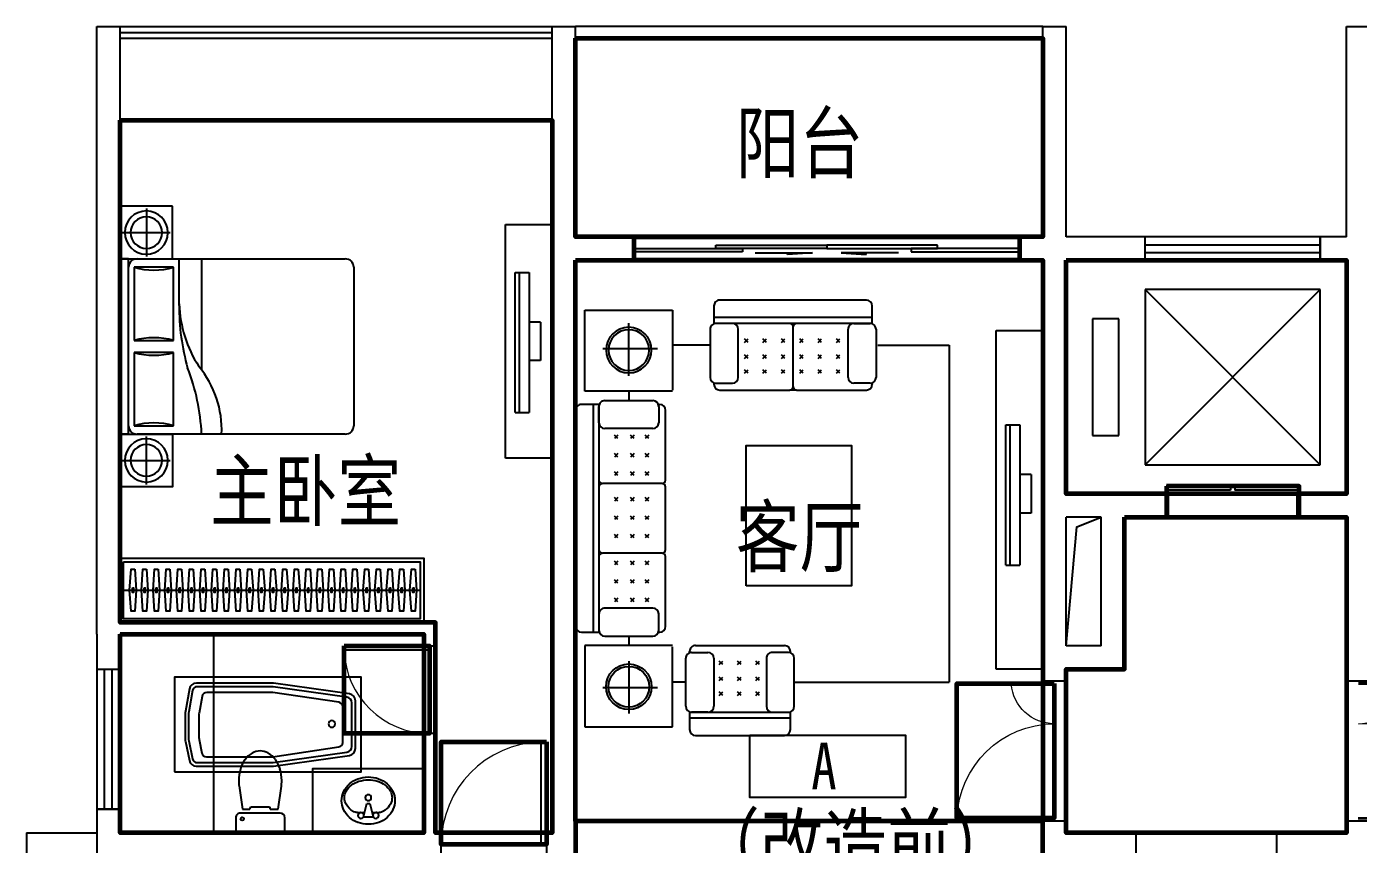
# Model space of a CAD drawing. Extents: x -582919 to -562719, y -715441 to -697541.
# Drawn here: x -582919 to -571518, y -704541 to -697541 of the extents above; entities that cross this region are included whole.
import ezdxf

# ---------------------------------------------------------------- set-up
doc = ezdxf.new("R2010")
doc.units = 0
doc.header["$LTSCALE"] = 1000
doc.header["$MEASUREMENT"] = 0
doc.layers.get('0').update_dxf_attribs({"linetype": 'CONTINUOUS'})
for name, color, linetype in [('area', 6, 'CONTINUOUS'), ('BALCONY', 153, 'CONTINUOUS'), ('Furniture(家具)', 8, 'CONTINUOUS'), ('Lvtry(厨卫)', 136, 'CONTINUOUS'), ('see', 33, 'CONTINUOUS'), ('STAIR', 3, 'CONTINUOUS'), ('WALL', 2, 'CONTINUOUS'), ('WINDOW', 4, 'CONTINUOUS'), ('户型', 7, 'CONTINUOUS'), ('房间名称', 7, 'CONTINUOUS')]:
    doc.layers.add(name, color=color, linetype=linetype)
for name, color, linetype, lineweight in [('GT_卧室', 1, 'CONTINUOUS', 60), ('GT_卫生间', 5, 'CONTINUOUS', 60), ('GT_客厅', 2, 'CONTINUOUS', 60), ('GT_电梯', 150, 'CONTINUOUS', 60), ('GT_过道', 30, 'CONTINUOUS', 60), ('GT_门', 100, 'CONTINUOUS', 60), ('GT_阳台', 6, 'CONTINUOUS', 60), ('GT_餐厅', 3, 'CONTINUOUS', 60)]:
    doc.layers.add(name, color=color, linetype=linetype, lineweight=lineweight)
doc.layers.get('area').off()
doc.styles.add('_ZBHZ', font='simhei.ttf', dxfattribs={"width": 0.8})
doc.styles.add('DIM_FONT', font='ZBTXT.shx', dxfattribs={"width": 0.8})
doc.styles.add('HT', font='simhei.ttf', dxfattribs={"width": 0.85})

# ---------------------------------------------------------------- blocks, each defined once
blk = doc.blocks.new('A$C51DB1957')
at = {"layer": 'Furniture(家具)'}
for p, q in [((0, 741), (0, 11)), ((800, 741), (0, 741)), ((800, 0), (800, 741)), ((400, 142), (400, 621)), ((139, 387), (638, 387)), ((0, 0), (800, 0))]:
    blk.add_line(p, q, dxfattribs=at)
for radius in [208, 186]:
    blk.add_circle((400, 376), radius, dxfattribs=at)
blk = doc.blocks.new('fgf2')
at = {"layer": 'Furniture(家具)'}
for p, q in [((-958484, -386583), (-958484, -386736)), ((-957671, -386533), (-958434, -386533)), ((-957621, -386733), (-957621, -386583)), ((-957621, -386683), (-958484, -386683)), ((-958517, -386783), (-958517, -387194)), ((-957621, -386733), (-958484, -386733)), ((-958328, -386733), (-958467, -386733)), ((-958278, -387194), (-958278, -386783)), ((-957828, -387194), (-957828, -386783)), ((-957778, -386733), (-957638, -386733)), ((-957588, -386783), (-957588, -387194)), ((-958189, -386876), (-958219, -386906)), ((-958219, -386876), (-958189, -386906)), ((-958031, -386876), (-958061, -386906)), ((-958061, -386876), (-958031, -386906)), ((-957874, -386876), (-957904, -386906)), ((-957904, -386876), (-957874, -386906)), ((-959844, -389875), (-959844, -386989)), ((-958517, -386989, 0), (-959844, -386989, 0)), ((-958189, -387003), (-958219, -387033)), ((-958219, -387003), (-958189, -387033)), ((-958031, -387003), (-958061, -387033)), ((-958061, -387003), (-958031, -387033)), ((-957874, -387003), (-957904, -387033)), ((-957904, -387003), (-957874, -387033)), ((-957588, -386989), (-957475, -386989, 0)), ((-958189, -387140), (-958219, -387170)), ((-958219, -387140), (-958189, -387170)), ((-958061, -387140), (-958031, -387170)), ((-958031, -387140), (-958061, -387170)), ((-957874, -387140), (-957904, -387170)), ((-957904, -387140), (-957874, -387170)), ((-958484, -387244), (-958484, -387253)), ((-958467, -387244), (-958328, -387244)), ((-957638, -387244), (-957778, -387244)), ((-957621, -387244), (-957621, -387253)), ((-957671, -387303), (-958434, -387303)), ((-956895, -387383), (-957306, -387383)), ((-957100, -387383, 0), (-957100, -387303)), ((-957415, -387467), (-957415, -388065)), ((-957356, -387417), (-957365, -387417)), ((-957356, -387433), (-957356, -387574)), ((-956695, -387417), (-956848, -387417)), ((-956845, -389367), (-956845, -387417)), ((-956845, -387574), (-956845, -387433)), ((-956795, -389367), (-956795, -387417)), ((-956645, -389317), (-956645, -387467)), ((-957306, -387624), (-956895, -387624)), ((-957272, -387678), (-957241, -387709)), ((-957272, -387709), (-957241, -387678)), ((-957145, -387678), (-957114, -387709)), ((-957145, -387709), (-957114, -387678)), ((-957007, -387678), (-956977, -387709)), ((-957007, -387709), (-956977, -387678)), ((-957272, -387836), (-957241, -387866)), ((-957272, -387866), (-957241, -387836)), ((-957145, -387836), (-957114, -387866)), ((-957145, -387866), (-957114, -387836)), ((-957007, -387866), (-956977, -387836)), ((-957007, -387836), (-956977, -387866)), ((-957272, -387994), (-957241, -388024)), ((-957272, -388024), (-957241, -387994)), ((-957145, -387994), (-957114, -388024)), ((-957145, -388024), (-957114, -387994)), ((-957007, -387994), (-956977, -388024)), ((-957007, -388024), (-956977, -387994)), ((-957415, -388123), (-957415, -388661)), ((-957385, -388094), (-956875, -388094)), ((-957272, -388254), (-957241, -388224)), ((-957272, -388224), (-957241, -388254)), ((-957145, -388254), (-957114, -388224)), ((-957145, -388224), (-957114, -388254)), ((-957007, -388254), (-956977, -388224)), ((-957007, -388224), (-956977, -388254)), ((-957272, -388411), (-957241, -388381)), ((-957272, -388381), (-957241, -388411)), ((-957145, -388411), (-957114, -388381)), ((-957145, -388381), (-957114, -388411)), ((-957007, -388381), (-956977, -388411)), ((-957007, -388411), (-956977, -388381)), ((-957272, -388569), (-957241, -388539)), ((-957272, -388539), (-957241, -388569)), ((-957145, -388569), (-957114, -388539)), ((-957145, -388539), (-957114, -388569)), ((-957007, -388569), (-956977, -388539)), ((-957007, -388539), (-956977, -388569)), ((-957415, -388719), (-957415, -389317)), ((-957385, -388690), (-956875, -388690)), ((-957272, -388760), (-957241, -388790)), ((-957272, -388790), (-957241, -388760)), ((-957145, -388760), (-957114, -388790)), ((-957145, -388790), (-957114, -388760)), ((-957007, -388760), (-956977, -388790)), ((-957007, -388790), (-956977, -388760)), ((-957272, -388917), (-957241, -388948)), ((-957272, -388948), (-957241, -388917)), ((-957145, -388917), (-957114, -388948)), ((-957145, -388948), (-957114, -388917)), ((-957007, -388948), (-956977, -388917)), ((-957007, -388917), (-956977, -388948)), ((-957272, -389075), (-957241, -389105)), ((-957272, -389105), (-957241, -389075)), ((-957145, -389075), (-957114, -389105)), ((-957145, -389105), (-957114, -389075)), ((-957007, -389075), (-956977, -389105)), ((-957007, -389105), (-956977, -389075)), ((-957356, -389350), (-957356, -389210)), ((-957306, -389160), (-956895, -389160)), ((-956845, -389210), (-956845, -389350)), ((-957356, -389367), (-957365, -389367)), ((-956895, -389400), (-957306, -389400)), ((-957101, -389480), (-957101, -389400)), ((-956845, -389367), (-956695, -389367)), ((-959184, -389549), (-959184, -389540)), ((-959167, -389549), (-959027, -389549)), ((-958536, -389490), (-959134, -389490)), ((-958536, -389490), (-958478, -389490)), ((-958507, -389520), (-958507, -390030)), ((-958507, -389520), (-958507, -390030)), ((-957879, -389490), (-958478, -389490)), ((-957846, -389549), (-957987, -389549)), ((-957829, -389549), (-957829, -389540)), ((-959217, -390010), (-959217, -389599)), ((-958977, -389599), (-958977, -390010)), ((-958908, -389634), (-958878, -389664)), ((-958878, -389634), (-958908, -389664)), ((-958750, -389634), (-958720, -389664)), ((-958720, -389634), (-958750, -389664)), ((-958593, -389634), (-958563, -389664)), ((-958563, -389634), (-958593, -389664)), ((-958406, -389634), (-958436, -389664)), ((-958436, -389634), (-958406, -389664)), ((-958249, -389634), (-958279, -389664)), ((-958279, -389634), (-958249, -389664)), ((-958091, -389634), (-958121, -389664)), ((-958121, -389634), (-958091, -389664)), ((-958037, -389599), (-958037, -390010)), ((-957796, -390010), (-957796, -389599)), ((-958908, -389761), (-958878, -389791)), ((-958878, -389761), (-958908, -389791)), ((-958750, -389761), (-958720, -389791)), ((-958720, -389761), (-958750, -389791)), ((-958593, -389761), (-958563, -389791)), ((-958563, -389761), (-958593, -389791)), ((-958406, -389761), (-958436, -389791)), ((-958436, -389761), (-958406, -389791)), ((-958249, -389761), (-958279, -389791)), ((-958279, -389761), (-958249, -389791)), ((-958091, -389761), (-958121, -389791)), ((-958121, -389761), (-958091, -389791)), ((-959232, -389875), (-959844, -389875)), ((-959232, -389875), (-959844, -389875)), ((-958908, -389898), (-958878, -389928)), ((-958878, -389898), (-958908, -389928)), ((-958720, -389898), (-958750, -389928)), ((-958750, -389898), (-958720, -389928)), ((-958593, -389898), (-958563, -389928)), ((-958563, -389898), (-958593, -389928)), ((-958406, -389898), (-958436, -389928)), ((-958436, -389898), (-958406, -389928)), ((-958279, -389898), (-958249, -389928)), ((-958249, -389898), (-958279, -389928)), ((-958091, -389898), (-958121, -389928)), ((-958121, -389898), (-958091, -389928)), ((-957803, -389875), (-957475, -389875)), ((-959184, -390060), (-957829, -390060)), ((-959184, -390060), (-959184, -390210)), ((-959184, -390110), (-957829, -390110)), ((-959027, -390060), (-959167, -390060)), ((-957987, -390060), (-957846, -390060)), ((-957829, -390210), (-957829, -390057)), ((-959134, -390260), (-957879, -390260))]:
    blk.add_line(p, q, dxfattribs=at)
blk.add_lwpolyline([(-958106, -387815), (-958106, -389015), (-959006, -389015), (-959006, -387815), (-958106, -387815)], dxfattribs=at)
for centre, radius, start, end in [((-958434, -386583), 50, 90, 180), ((-957671, -386583), 50, 0, 90), ((-958467, -386783), 50, 90, 180), ((-958328, -386783), 50, 0, 90), ((-957778, -386783), 50, 90, 180), ((-957638, -386783), 50, 0, 90), ((-958467, -387194), 50, 180, 270), ((-958434, -387253), 50, 180, 270), ((-958328, -387194), 50, 270, 0), ((-957778, -387194), 50, 180, 270), ((-957671, -387253), 50, 270, 0), ((-957638, -387194), 50, 270, 0), ((-957306, -387433), 50, 90, 180), ((-956895, -387433), 50, 0, 90), ((-957365, -387467), 50, 90, 180), ((-956695, -387467), 50, 0, 90), ((-957306, -387574), 50, 180, 270), ((-956895, -387574), 50, 270, 0), ((-957385, -388064), 30, 180, 270), ((-956875, -388064), 30, 270, 0), ((-957385, -388124), 30, 90, 180), ((-956875, -388124), 30, 0, 90), ((-957385, -388660), 30, 180, 270), ((-957385, -388720), 30, 90, 180), ((-956875, -388660), 30, 270, 0), ((-956875, -388720), 30, 0, 90), ((-957306, -389210), 50, 90, 180), ((-956895, -389210), 50, 0, 90), ((-957365, -389317), 50, 180, 270), ((-956695, -389317), 50, 270, 0), ((-957306, -389350), 50, 180, 270), ((-956895, -389350), 50, 270, 0), ((-959167, -389599), 50, 90, 180), ((-959134, -389540), 50, 90, 180), ((-959027, -389599), 50, 0, 90), ((-958537, -389520), 30, 0, 90), ((-958537, -389520), 30, 0, 90), ((-958477, -389520), 30, 90, 180), ((-958477, -389520), 30, 90, 180), ((-957987, -389599), 50, 90, 180), ((-957879, -389540), 50, 0, 90), ((-957846, -389599), 50, 0, 90), ((-959167, -390010), 50, 180, 270), ((-959027, -390010), 50, 270, 0), ((-957987, -390010), 50, 180, 270), ((-957846, -390010), 50, 270, 0), ((-958537, -390030), 30, 270, 0), ((-958537, -390030), 30, 270, 0), ((-958477, -390030), 30, 180, 270), ((-958477, -390030), 30, 180, 270), ((-959134, -390210), 50, 180, 270), ((-957879, -390210), 50, 270, 0)]:
    blk.add_arc(centre, radius, start, end, dxfattribs=at)
at = {"layer": 'Furniture(家具)', "xscale": 0.9375, "yscale": 0.9375, "zscale": 0.9375}
blk.add_blockref('A$C51DB1957', (-957475, -387303), dxfattribs=at)
at = {"layer": 'Furniture(家具)', "extrusion": (0, 0, -1), "xscale": 0.9375, "yscale": 0.9375, "zscale": -0.9375, "rotation": 180}
blk.add_blockref('A$C51DB1957', (957475, -389480), dxfattribs=at)
at = {"layer": 'Furniture(家具)', "style": 'DIM_FONT', "oblique": -180, "text_generation_flag": 4, "width": 0.8, "flags": 9}
for tag in ['XSIZE', 'YSIZE']:
    blk.add_attdef(tag, (-958053, -386533), '', height=0.5, dxfattribs=at)
for tag, p, rotation in [('XSIZE', (-956645, -388392), 270), ('YSIZE', (-956645, -388392), 270), ('XSIZE', (-958652, -390260), 180), ('YSIZE', (-958652, -390260), 180)]:
    blk.add_attdef(tag, p, '', height=0.5, rotation=rotation, dxfattribs=at)
blk = doc.blocks.new('A$C16B55CA2')
at = {"layer": 'Furniture(家具)'}
for p, q in [((0, -400), (0, 0)), ((0, 0), (2900, 0)), ((2900, 0), (2900, -400)), ((1235, -100), (1565, -100)), ((1235, -100), (1235, -198)), ((1565, -100), (1565, -198)), ((810, -318), (810, -198)), ((810, -198), (2010, -198)), ((2010, -318), (2010, -198)), ((810, -284), (2010, -284)), ((2010, -318), (810, -318)), ((2900, -400), (0, -400))]:
    blk.add_line(p, q, dxfattribs=at)
blk = doc.blocks.new('浴缸')
blk.add_lwpolyline([(50, 0), (1650, 0), (1650, -810), (50, -810)], close=True)
for points in [[(236, -50), (899, -50), (1548, -142, -0.373608), (1600, -201), (1600, -405), (1600, -609, -0.373608), (1548, -668), (899, -760), (238, -760, -0.362448), (178, -711), (144, -520, -0.045009), (141, -493), (141, -290, -0.050682), (144, -260), (178, -98, -0.356057)], [(897, -80), (1527, -169, -0.373608), (1570, -219), (1570, -405), (1570, -591, -0.373608), (1527, -641), (897, -730), (246, -730, -0.362448), (206, -697), (173, -514, -0.045009), (171, -493), (171, -290, -0.050682), (174, -266), (205, -112, -0.356057), (245, -80)], [(893, -130), (1457, -214, -0.373608), (1491, -253), (1491, -405), (1491, -557, -0.373608), (1457, -596), (893, -680), (327, -680, -0.362448), (287, -647), (261, -504, -0.045009), (260, -493), (260, -290, -0.050682), (262, -278), (285, -162, -0.356057), (324, -130)]]:
    blk.add_lwpolyline(points, format="xyb", close=True)
blk.add_circle((1398, -411), 29)
blk = doc.blocks.new('*U26')
at = {"color": 0, "linetype": 'ByBlock'}
for p, q in [((-32, -173), (-93, -173)), ((38, -135), (-39, -135)), ((-13, -249), (-38, -148)), ((38, -148), (13, -249)), ((92, -173), (31, -173)), ((13, -249), (-13, -249))]:
    blk.add_line(p, q, dxfattribs=at)
at = {"color": 0, "linetype": 'ByBlock', "extrusion": (0, 0, -1)}
for centre, major_axis, start_param, end_param in [((-10, -302), (-162, 162), 0.056242, 0.430098), ((0, -328), (-181, 181), 0.430098, 0.782884), ((0, -328), (-181, 181), 0.782885, 1.135671), ((10, -302), (-162, 162), 1.135671, 1.509527), ((-47, -275), (-128, 128), 5.495273, 5.931345), ((-24, -285), (146, 146), 4.360549, 4.768631), ((-45, -323), (-116, 116), 5.999869, 6.422569), ((-18, -360), (148, 148), -1.431413, -1.379657), ((-92, -249), (53.9, 53.9), -1.379657, -0.787912), ((-64, -148), (-18, 18), 3.924477, 10.207662), ((63, -147), (-18, 18), 3.924477, 10.207662), ((92, -249), (53.9, 53.9), -0.787912, -0.224872), ((45, -323), (-116, 116), 1.345924, 1.849085), ((24, -285), (-146, 146), 1.509527, 1.917609), ((47, -274), (128, 128), 0.346813, 0.782885), ((-47, -275), (128, 128), 3.488405, 3.924477), ((-88, -300), (81.8, 81.8), 3.924477, 4.429073), ((-88, -300), (-81.8, 81.8), 4.990678, 5.495273), ((0, -300), (-18, 18), 3.924477, 10.207662), ((88, -300), (-81.8, 81.8), 1.849085, 2.353681), ((88, -300), (81.8, 81.8), 0.782884, 1.28748), ((47, -274), (-128, 128), 2.353681, 2.789753), ((-25, -264), (-146, 146), 4.65112, 5.059202), ((-45, -277), (-116, 116), 4.567978, 4.990678), ((-10, -247), (-162, 162), 4.277264, 4.65112), ((-18, -240), (148, 148), 2.654889, 2.997182), ((0, -182), (191, 191), 2.353681, 2.654889), ((0, -182), (-191, 191), 3.623269, 3.924477), ((18, -240), (148, 148), 1.71018, 2.052473), ((9, -247), (-162, 162), 3.197835, 3.57169), ((45, -277), (-116, 116), 2.858276, 3.280976), ((24, -264), (146, 146), 1.218956, 1.627038), ((0, -221), (-181, 181), 3.924477, 4.277264), ((0, -221), (-181, 181), 3.571691, 3.924477)]:
    blk.add_ellipse(centre, major_axis=major_axis, ratio=1, start_param=start_param, end_param=end_param, dxfattribs=at)
blk = doc.blocks.new('*U23')
for p, q in [((128, 210), (0, 210)), ((0, 210), (0, -210)), ((168, -170), (168, 170)), ((400, 181), (202, 152)), ((202, 152), (202, 90)), ((202, 90), (220, 82)), ((220, 82), (220, -80)), ((220, -80), (202, -85)), ((202, -85), (202, -152)), ((0, -210), (128, -210)), ((202, -152), (398, -181))]:
    blk.add_line(p, q)
blk.add_circle((118, 154), 14.5)
for centre, radius, start, end in [((128, 170), 40, 360, 90), ((446, -168), 352, 90.2924, 97.7689), ((446, -168), 352, 73.6387, 90.2924), ((470, -85), 266, 54.4566, 73.6387), ((508, -33), 201, 30.1295, 54.4566), ((565, 1), 135, 0.2924, 30.1295), ((565, 1), 135, 330.4554, 0.2924), ((507, 33), 201, 306.1283, 330.4554), ((128, -170), 40, 270, 360), ((444, 168), 352, 262.5124, 270.2924), ((444, 168), 352, 270.2924, 286.9462), ((469, 85), 266, 286.9462, 306.1283)]:
    blk.add_arc(centre, radius, start, end)
blk = doc.blocks.new('床2')
at = {"ltscale": 30}
for p, q in [((450, 0), (1950, 0)), ((450, -72), (450, 0)), ((1950, -72), (1950, 0)), ((2400, 0), (1950, 0)), ((1950, 0), (1950, -450)), ((2400, -450), (2400, 0)), ((225, -20), (225, -430)), ((450, -72), (1950, -72)), ((2175, -20), (2175, -430)), ((20, -225), (430, -225)), ((450, -1928), (450, -145)), ((1149, -120), (522, -120)), ((522, -120), (522, -458)), ((1149, -458), (1149, -120)), ((1878, -120), (1251, -120)), ((1251, -120), (1251, -458)), ((1878, -458), (1878, -120)), ((1950, -145), (1950, -1928)), ((2380, -225), (1970, -225)), ((1950, -450), (2400, -450)), ((522, -458), (1149, -458)), ((1251, -458), (1878, -458)), ((1552, -506), (1950, -506)), ((1004, -699), (1950, -699)), ((1878, -2000), (522, -2000))]:
    blk.add_line(p, q, dxfattribs=at)
blk.add_lwpolyline([(450, -450), (0, -450), (0, 0), (450, 0)], close=True, dxfattribs=at)
for centre, radius, start, end in [((225, -225), 185, 270.2522, 270), ((225, -225), 135, 270.3469, 270), ((522, -145), 72.3, 90, 180), ((1878, -145), 72.3, 0, 90), ((2175, -225), 185, 270, 269.7478), ((2175, -225), 135, 270, 269.6531), ((-56, -289), 602, 343.7398, 16.2602), ((1727, -289), 602, 163.7398, 196.2602), ((673, -289), 602, 343.7398, 16.2602), ((2456, -289), 602, 163.7398, 196.2602), ((1530, -2367), 1861, 89.3228, 106.0392), ((1606, -1574), 1069, 92.229, 122.7075), ((369, 1073), 1773, 272.616, 291.4069), ((486, -18), 852, 267.5673, 309.5461), ((522, -1928), 72.3, 180, 270), ((1878, -1928), 72.3, 270, 0)]:
    blk.add_arc(centre, radius, start, end, dxfattribs=at)
blk = doc.blocks.new('电视2')
for p, q in [((0, -400), (0, 0)), ((0, 0), (2000, 0)), ((2000, 0), (2000, -400)), ((1590, -116), (390, -116)), ((2000, -400), (0, -400))]:
    blk.add_line(p, q)
at = {"ltscale": 30}
for p, q in [((390, -82), (390, -202)), ((390, -82), (1590, -82)), ((1590, -82), (1590, -202)), ((1590, -202), (390, -202)), ((835, -300), (835, -202)), ((1165, -300), (1165, -202)), ((1165, -300), (835, -300))]:
    blk.add_line(p, q, dxfattribs=at)
blk = doc.blocks.new('*U31')
blk.add_line((-970, -275), (1570, -275))
for points in [[(-1000, 0), (1600, 0), (1600, -550), (-1000, -550)], [(-970, -30), (1570, -30), (1570, -520), (-970, -520)]]:
    blk.add_lwpolyline(points, close=True)
at = {"elevation": 0}
for points in [[(-874, -95), (-862, -275), (-874, -455), (-906, -455), (-918, -275), (-906, -95)], [(-774, -95), (-762, -275), (-774, -455), (-806, -455), (-818, -275), (-806, -95)], [(-674, -95), (-662, -275), (-674, -455), (-706, -455), (-718, -275), (-706, -95)], [(-574, -95), (-562, -275), (-574, -455), (-606, -455), (-618, -275), (-606, -95)], [(-474, -95), (-462, -275), (-474, -455), (-506, -455), (-518, -275), (-506, -95)], [(-374, -95), (-362, -275), (-374, -455), (-406, -455), (-418, -275), (-406, -95)], [(-274, -95), (-262, -275), (-274, -455), (-306, -455), (-318, -275), (-306, -95)], [(-174, -95), (-162, -275), (-174, -455), (-206, -455), (-218, -275), (-206, -95)], [(-74, -95), (-62, -275), (-74, -455), (-106, -455), (-118, -275), (-106, -95)], [(26, -95), (38, -275), (26, -455), (-6, -455), (-18, -275), (-6, -95)], [(126, -95), (138, -275), (126, -455), (94, -455), (82, -275), (94, -95)], [(226, -95), (238, -275), (226, -455), (194, -455), (182, -275), (194, -95)], [(326, -95), (338, -275), (326, -455), (294, -455), (282, -275), (294, -95)], [(426, -95), (438, -275), (426, -455), (394, -455), (382, -275), (394, -95)], [(526, -95), (538, -275), (526, -455), (494, -455), (482, -275), (494, -95)], [(626, -95), (638, -275), (626, -455), (594, -455), (582, -275), (594, -95)], [(726, -95), (738, -275), (726, -455), (694, -455), (682, -275), (694, -95)], [(826, -95), (838, -275), (826, -455), (794, -455), (782, -275), (794, -95)], [(926, -95), (938, -275), (926, -455), (894, -455), (882, -275), (894, -95)], [(1026, -95), (1038, -275), (1026, -455), (994, -455), (982, -275), (994, -95)], [(1126, -95), (1138, -275), (1126, -455), (1094, -455), (1082, -275), (1094, -95)], [(1226, -95), (1238, -275), (1226, -455), (1194, -455), (1182, -275), (1194, -95)], [(1326, -95), (1338, -275), (1326, -455), (1294, -455), (1282, -275), (1294, -95)], [(1426, -95), (1438, -275), (1426, -455), (1394, -455), (1382, -275), (1394, -95)], [(1526, -95), (1538, -275), (1526, -455), (1494, -455), (1482, -275), (1494, -95)]]:
    blk.add_lwpolyline(points, close=True, dxfattribs=at)
at = {"ltscale": 15, "elevation": 0}
for points in [[(-894, -255), (-886, -255), (-886, -295), (-894, -295)], [(-794, -255), (-786, -255), (-786, -295), (-794, -295)], [(-694, -255), (-686, -255), (-686, -295), (-694, -295)], [(-594, -255), (-586, -255), (-586, -295), (-594, -295)], [(-494, -255), (-486, -255), (-486, -295), (-494, -295)], [(-394, -255), (-386, -255), (-386, -295), (-394, -295)], [(-294, -255), (-286, -255), (-286, -295), (-294, -295)], [(-194, -255), (-186, -255), (-186, -295), (-194, -295)], [(-94, -255), (-86, -255), (-86, -295), (-94, -295)], [(6, -255), (14, -255), (14, -295), (6, -295)], [(106, -255), (114, -255), (114, -295), (106, -295)], [(206, -255), (214, -255), (214, -295), (206, -295)], [(306, -255), (314, -255), (314, -295), (306, -295)], [(406, -255), (414, -255), (414, -295), (406, -295)], [(506, -255), (514, -255), (514, -295), (506, -295)], [(606, -255), (614, -255), (614, -295), (606, -295)], [(706, -255), (714, -255), (714, -295), (706, -295)], [(806, -255), (814, -255), (814, -295), (806, -295)], [(906, -255), (914, -255), (914, -295), (906, -295)], [(1006, -255), (1014, -255), (1014, -295), (1006, -295)], [(1106, -255), (1114, -255), (1114, -295), (1106, -295)], [(1206, -255), (1214, -255), (1214, -295), (1206, -295)], [(1306, -255), (1314, -255), (1314, -295), (1306, -295)], [(1406, -255), (1414, -255), (1414, -295), (1406, -295)], [(1506, -255), (1514, -255), (1514, -295), (1506, -295)]]:
    blk.add_lwpolyline(points, close=True, dxfattribs=at)
blk = doc.blocks.new('$TCHSYS$LDOR22D')
for p, q in [((-0.517, 0.833), (-0.017, 0.833)), ((-0.517, 0.833), (-0.517, 0.667)), ((-0.017, 0.833), (-0.017, 0.667)), ((0.017, 0.833), (0.017, 0.667)), ((0.017, 0.833), (0.517, 0.833)), ((0.517, 0.833), (0.517, 0.667)), ((-0.517, 0.667), (-0.017, 0.667)), ((0.017, 0.667), (0.517, 0.667)), ((-0.5, 0.5), (0.5, 0.5))]:
    blk.add_line(p, q)
blk = doc.blocks.new('$DorLib2D$00000025')
at = {"const_width": 0.02}
for points in [[(0.481, -0.0014), (0.481, 0.6906)], [(-0.481, 0.0014), (-0.481, 0.3084)]]:
    blk.add_lwpolyline(points, dxfattribs=at)
at = {"lineweight": 13}
for centre, radius, start, end in [((0.5046, -0.0019), 0.6987, 91.93969, 179.72377), ((-0.5008, 0.0026), 0.3067, 359.78987, 85.75083)]:
    blk.add_arc(centre, radius, start, end, dxfattribs=at)
blk = doc.blocks.new('$DorLib2D$00000001')
for p, q in [((0.45, 0.975), (0.5, 0.975)), ((0.45, 0), (0.45, 0.975)), ((0.5, 0), (0.5, 0.975)), ((0.5, 0), (0.45, 0))]:
    blk.add_line(p, q)
at = {"lineweight": 13}
blk.add_arc((0.475, 0), 0.975, 91.4693, 180, dxfattribs=at)
blk = doc.blocks.new('$DorLib2D$00000138')
at = {"color": 0, "linetype": 'Continuous'}
for p, q in [((-0.2875, 0), (-0.2875, 0.1538)), ((-0.2875, 0.1538), (0, 0.1538)), ((0, 0.1538), (0, 0)), ((0.2875, 0.1538), (0, 0.1538)), ((0.2875, 0), (0.2875, 0.1538)), ((-0.5, -0.1399), (-0.5, 0)), ((-0.5, 0), (-0.2187, 0)), ((0, 0), (-0.2875, 0)), ((-0.2187, 0), (-0.2187, -0.1399)), ((0, 0), (0.2875, 0)), ((0.2187, 0), (0.2187, -0.1399)), ((0.5, 0), (0.2187, 0)), ((0.5, 0), (0.5, -0.1946)), ((0.5, -0.1399), (0.5, 0)), ((-0.2187, -0.1399), (-0.5, -0.1399)), ((0.2187, -0.1399), (0.5, -0.1399)), ((-0.1857, -0.186), (-0.037, -0.186)), ((-0.037, -0.186), (-0.1019, -0.2583)), ((-0.1019, -0.2583), (-0.1019, -0.186)), ((0.1857, -0.186), (0.037, -0.186)), ((0.037, -0.186), (0.1019, -0.2583)), ((0.1019, -0.2583), (0.1019, -0.186))]:
    blk.add_line(p, q, dxfattribs=at)
blk = doc.blocks.new('$TCHSYS$WIN2D')
for p, q in [((-0.5, 0.5), (0.5, 0.5)), ((-0.5, 0.5), (-0.5, -0.5)), ((0.5, 0.5), (0.5, -0.5)), ((0.5, 0.1667), (-0.5, 0.1667)), ((0.5, -0.1667), (-0.5, -0.1667)), ((-0.5, -0.5), (0.5, -0.5))]:
    blk.add_line(p, q)

msp = doc.modelspace()

# ---------------------------------------------------------------- linework, layer by layer
at = {"layer": 'BALCONY'}
for p, q in [((-574219, -697541), (-578219, -697541)), ((-574219, -697641), (-578219, -697641))]:
    msp.add_line(p, q, dxfattribs=at)
at = {"layer": 'GT_卧室'}
msp.add_lwpolyline([(-582119, -698341), (-578419, -698341), (-578419, -704441), (-579419, -704441), (-579419, -702641), (-582119, -702641), (-582119, -698341)], dxfattribs=at)
at = {"layer": 'GT_卫生间'}
msp.add_lwpolyline([(-582119, -702741), (-579519, -702741), (-579519, -704441), (-582119, -704441), (-582119, -702741)], dxfattribs=at)
at = {"layer": 'GT_客厅'}
msp.add_lwpolyline([(-578219, -699541), (-574219, -699541), (-574219, -704341), (-578219, -704341), (-578219, -699541)], dxfattribs=at)
at = {"layer": 'GT_电梯'}
msp.add_lwpolyline([(-574019, -699541), (-571619, -699541), (-571619, -701541), (-574019, -701541), (-574019, -699541)], dxfattribs=at)
at = {"layer": 'GT_过道'}
msp.add_lwpolyline([(-573519, -701741), (-571619, -701741), (-571619, -704441), (-574019, -704441), (-574019, -703041), (-573519, -703041), (-573519, -701741)], dxfattribs=at)
at = {"layer": 'GT_门'}
for points in [[(-577719, -699541), (-577719, -699341), (-574419, -699341), (-574419, -699541), (-577719, -699541)], [(-573162, -701474), (-573162, -701741), (-572026, -701741), (-572026, -701474), (-573162, -701474)], [(-580200, -702841), (-579469, -702841), (-579469, -703591), (-580200, -703591), (-580200, -702841)], [(-574121, -703164), (-574121, -704318), (-574955, -704318), (-574955, -703164), (-574121, -703164)], [(-578469, -703663), (-578469, -704541), (-579369, -704541), (-579369, -703663), (-578469, -703663)]]:
    msp.add_lwpolyline(points, dxfattribs=at)
at = {"layer": 'GT_阳台'}
msp.add_lwpolyline([(-578219, -697641), (-574219, -697641), (-574219, -699341), (-578219, -699341), (-578219, -697641)], dxfattribs=at)
at = {"layer": 'GT_餐厅'}
msp.add_lwpolyline([(-578219, -704341), (-578219, -707441), (-574219, -707441), (-574219, -704341), (-578219, -704341)], dxfattribs=at)
at = {"layer": 'Lvtry(厨卫)'}
for points in [[(-582119, -704441), (-582119, -702741), (-581319, -702741), (-581319, -704441)], [(-579519, -703891), (-579519, -704441), (-580469, -704441), (-580469, -703891)]]:
    msp.add_lwpolyline(points, close=True, dxfattribs=at)
at = {"layer": 'see'}
for q in [(-582919, -707641), (-582319, -704441)]:
    msp.add_line((-582919, -704441), q, dxfattribs=at)
msp.add_lwpolyline([(-574019, -702841), (-573928, -701824), (-573719, -701741)], dxfattribs=at)
at = {"layer": 'STAIR'}
for p, q in [((-571844, -699791), (-573344, -699791)), ((-573344, -699791), (-573344, -701291)), ((-573344, -701291), (-571844, -699791)), ((-571844, -701291), (-573344, -699791)), ((-571844, -701291), (-571844, -699791)), ((-573569, -700041), (-573794, -700041)), ((-573794, -700041), (-573794, -701041)), ((-573569, -701041), (-573569, -700041)), ((-573794, -701041), (-573569, -701041)), ((-573344, -701291), (-571844, -701291))]:
    msp.add_line(p, q, dxfattribs=at)
at = {"layer": 'WALL'}
for p, q in [((-582319, -702741), (-582319, -697541)), ((-582319, -697541), (-582119, -697541)), ((-582119, -702641), (-582119, -697541)), ((-578419, -699441), (-578419, -697541)), ((-578419, -697541), (-578219, -697541)), ((-578219, -699341), (-578219, -697541)), ((-574219, -699341), (-574219, -697541)), ((-574219, -697541), (-574019, -697541)), ((-574019, -699341), (-574019, -697541)), ((-571619, -699341), (-571619, -697541)), ((-571619, -697541), (-571419, -697541)), ((-578419, -704441), (-578419, -699441)), ((-577719, -699341), (-578219, -699341)), ((-577719, -699541), (-577719, -699341)), ((-574219, -699341), (-574419, -699341)), ((-574419, -699341), (-574419, -699541)), ((-573344, -699341), (-574019, -699341)), ((-573344, -699541), (-573344, -699341)), ((-571619, -699341), (-571844, -699341)), ((-571844, -699341), (-571844, -699541)), ((-578219, -699541), (-577719, -699541)), ((-578219, -704541), (-578219, -699541)), ((-574419, -699541), (-574219, -699541)), ((-574219, -701641), (-574219, -699541)), ((-574019, -699541), (-573344, -699541)), ((-574019, -701541), (-574019, -699541)), ((-571844, -699541), (-571619, -699541)), ((-571619, -701541), (-571619, -699541)), ((-573619, -701541), (-574019, -701541)), ((-573144, -701541), (-573619, -701541)), ((-573144, -701741), (-573144, -701541)), ((-571619, -701541), (-572044, -701541)), ((-572044, -701541), (-572044, -701741)), ((-574219, -702941), (-574219, -701641)), ((-574019, -702841), (-574019, -701741)), ((-573719, -701741), (-574019, -701741)), ((-573719, -702841), (-573719, -701741)), ((-573519, -701741), (-573144, -701741)), ((-573519, -703041), (-573519, -701741)), ((-572044, -701741), (-571619, -701741)), ((-571619, -701741), (-571619, -703141)), ((-582319, -702741), (-582319, -703041)), ((-579419, -702641), (-582119, -702641)), ((-582119, -703041), (-582119, -702741)), ((-579519, -702741), (-582119, -702741)), ((-579519, -702741), (-579519, -702841)), ((-579419, -702841), (-579419, -702641)), ((-579519, -702841), (-579419, -702841)), ((-573719, -702841), (-574019, -702841)), ((-574219, -702941), (-574219, -703141)), ((-582319, -703041), (-582119, -703041)), ((-574019, -703141), (-574019, -703041)), ((-573519, -703041), (-574019, -703041)), ((-574219, -703141), (-574019, -703141)), ((-571619, -703141), (-571419, -703141)), ((-579419, -703591), (-579519, -703591)), ((-579519, -703591), (-579519, -704441)), ((-579419, -704441), (-579419, -703591)), ((-582119, -704241), (-582319, -704241)), ((-582319, -704241), (-582319, -704641)), ((-582119, -704441), (-582119, -704241)), ((-574019, -704341), (-574219, -704341)), ((-574219, -704341), (-574219, -704541)), ((-574019, -704441), (-574019, -704341)), ((-571419, -704341), (-571619, -704341)), ((-571619, -704341), (-571619, -704441)), ((-579519, -704441), (-582119, -704441)), ((-579369, -704441), (-579419, -704441)), ((-579369, -704641), (-579369, -704441)), ((-578419, -704441), (-578469, -704441)), ((-578469, -704441), (-578469, -704641)), ((-573419, -704441), (-574019, -704441)), ((-573419, -704641), (-573419, -704441)), ((-571619, -704441), (-572219, -704441)), ((-572219, -704441), (-572219, -704641)), ((-578219, -706241), (-578219, -704541)), ((-574219, -707441), (-574219, -704541))]:
    msp.add_line(p, q, dxfattribs=at)
at = {"layer": 'WINDOW'}
for p, q in [((-582119, -697541), (-578419, -697541)), ((-582119, -697591), (-578419, -697591)), ((-582119, -697641), (-578419, -697641)), ((-582119, -698341), (-578419, -698341)), ((-579519, -703591), (-579519, -702841)), ((-574019, -704341), (-574019, -703141)), ((-571619, -704341), (-571619, -703141))]:
    msp.add_line(p, q, dxfattribs=at)
at = {"layer": '户型', "ltscale": 0.8}
msp.add_lwpolyline([(-576729, -703607), (-575396, -703607), (-575396, -704141), (-576729, -704141)], close=True, dxfattribs=at)
msp.add_lwpolyline([(-576729, -703607), (-575396, -703607), (-575396, -704141), (-576729, -704141)], close=True, dxfattribs=at)

# ---------------------------------------------------------------- block references
at = {"layer": 'area', "rotation": 270}
msp.add_blockref('A$C16B55CA2', (-574219, -700141), dxfattribs=at)
at = {"layer": 'Furniture(家具)'}
for name, p, rotation in [('床2', (-582119, -701479), 90), ('电视2', (-578819, -701235), 90), ('fgf2', (-1534864, -1090142), 180)]:
    msp.add_blockref(name, p, dxfattribs=dict(at, rotation=rotation))
msp.add_blockref('*U31', (-581119, -702091), dxfattribs=at)
at = {"layer": 'Lvtry(厨卫)', "xscale": -1, "rotation": 180}
msp.add_blockref('浴缸', (-581704, -703921), dxfattribs=at)
at = {"layer": 'Lvtry(厨卫)'}
for name, p, rotation in [('*U23', (-580919, -704441), 90), ('*U26', (-579994, -704441), 180)]:
    msp.add_blockref(name, p, dxfattribs=dict(at, rotation=rotation))
at = {"layer": 'WINDOW'}
for name, p, xscale, yscale, zscale, rotation in [('$DorLib2D$00000138', (-576069, -699441), -3300, -200, -3300, 180), ('$TCHSYS$WIN2D', (-572594, -699441), 1500, 200, 1500, 180), ('$TCHSYS$LDOR22D', (-572594, -701641), 1100, -200, 1100, 180), ('$DorLib2D$00000001', (-579469, -703216), 750, 750, 750, 90), ('$TCHSYS$WIN2D', (-582219, -703641), -1200, 200, -1200, 90), ('$DorLib2D$00000025', (-574119, -703741), -1200, 1200, -1200, 90), ('$DorLib2D$00000025', (-571519, -703741), -1200, -1200, -1200, 90), ('$DorLib2D$00000001', (-578919, -704541), -900, -900, -900, 180)]:
    msp.add_blockref(name, p, dxfattribs=dict(at, xscale=xscale, yscale=yscale, zscale=zscale, rotation=rotation))

# ---------------------------------------------------------------- texts
at = {"layer": '户型', "ltscale": 0.8, "style": 'HT', "width": 0.8}
msp.add_text('A', height=400, rotation=0.035, dxfattribs=at).set_placement((-576202, -704069))
at = {"layer": '房间名称', "style": '_ZBHZ', "width": 0.8}
for s, p in [('阳台', (-576848, -698787)), ('主卧室', (-581349, -701765)), ('客厅', (-576848, -702157)), ('（改造前）', (-577188, -704794))]:
    msp.add_text(s, height=500, dxfattribs=at).set_placement(p)

doc.saveas('drawing.dxf')
